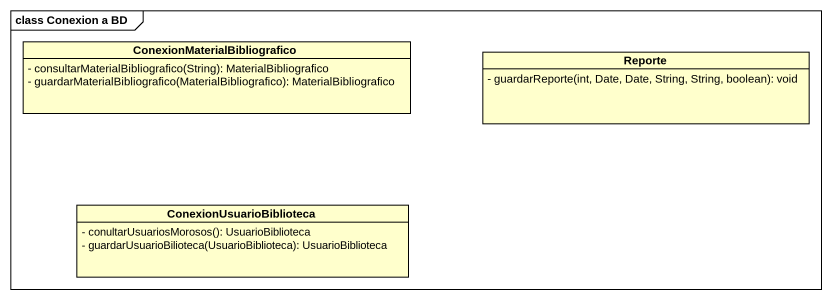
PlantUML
@startuml
mainframe class Conexion a BD
hide circle
hide empty members
skinparam classAttributeIconSize 0
class "ConexionMaterialBibliografico" as ConexionMaterialBibliografic {
  - consultarMaterialBibliografico(String): MaterialBibliografico
  - guardarMaterialBibliografico(MaterialBibliografico): MaterialBibliografico
}
class Reporte {
  - guardarReporte(int, Date, Date, String, String, boolean): void
}
class ConexionUsuarioBiblioteca {
  - conultarUsuariosMorosos(): UsuarioBiblioteca
  - guardarUsuarioBilioteca(UsuarioBiblioteca): UsuarioBiblioteca
}
@enduml
